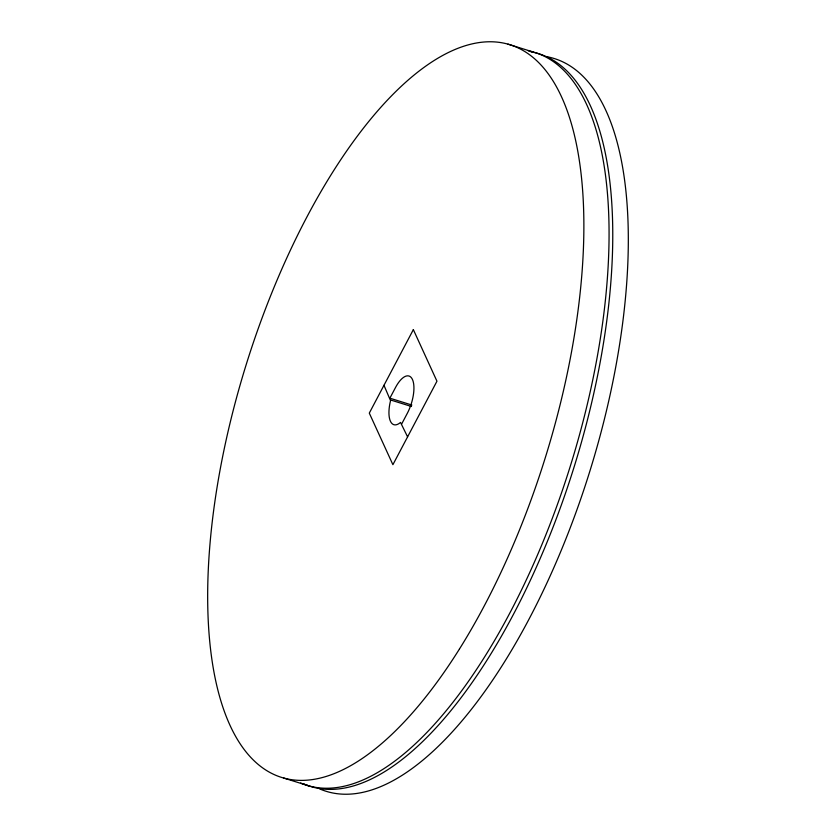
<?xml version="1.0" encoding="UTF-8"?>
<svg xmlns="http://www.w3.org/2000/svg" width="836" height="836" viewBox="0 0 836 836"><rect width="100%" height="100%" fill="white"/><g stroke="black" fill="none" stroke-linecap="round" stroke-linejoin="round"><path stroke-width="1.25" d="M383.975 385.291L390.548 400.663A25.488 10.408 -72.7 0 0 400.517 422.431L407.592 436.862M401.688 423.967L407.341 413.256A25.488 10.408 -72.7 0 0 412.451 379.492A25.488 10.408 -72.7 0 0 395.532 387.476L389.879 398.187L411.876 405.042M507.974 44.151L533.149 51.999M390.725 400.026L411.49 406.495M283.592 778.002L308.766 785.85M528.352 50.86A383.724 156.625 -72.7 0 1 570.633 465.088A383.724 156.625 -72.7 0 1 300.646 782.998M530.839 51.79A383.724 156.625 -72.7 0 1 574.332 466.237A383.724 156.625 -72.7 0 1 303.217 783.656M547.611 56.858A383.724 156.625 -72.7 0 1 589.882 471.086A383.724 156.625 -72.7 0 1 319.895 788.996M413.35 329.635L369.293 413.12L392.899 464.691L436.956 381.206L413.35 329.635M459.466 648.987A383.724 156.625 -72.7 0 0 517.233 47.506A383.724 156.625 -72.7 0 0 210.641 536.754A383.724 156.625 -72.7 0 0 459.466 648.987"/></g></svg>
